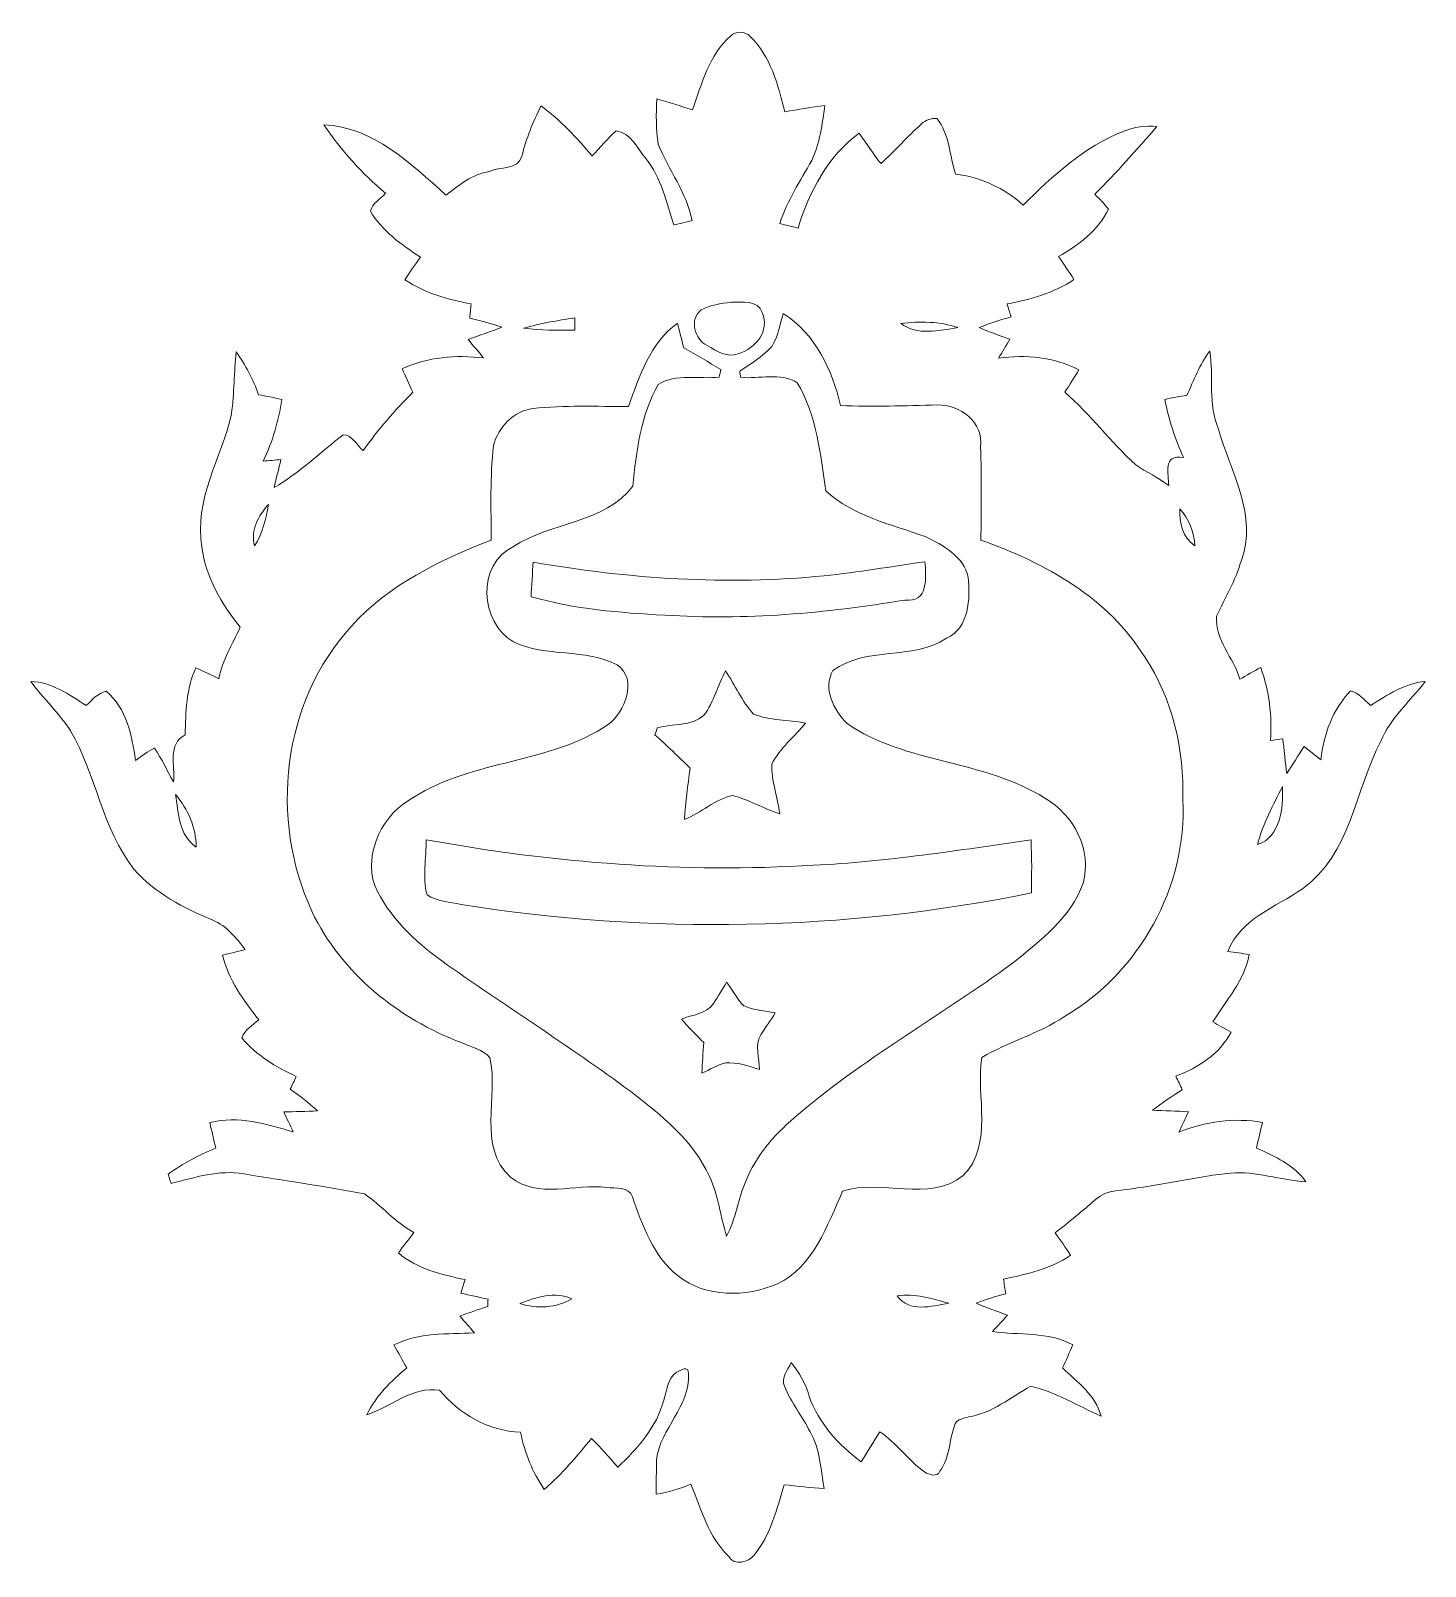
# Model space of a CAD drawing. Header units: centimetres. Extents: x -16.2 to 16.2, y -8.8 to 8.7.
# Drawn here: x 0.35 to 16.23, y -8.78 to 8.72 of the extents above; entities that cross this region are included whole.
import ezdxf

# ---------------------------------------------------------------- set-up
doc = ezdxf.new("R2010")
doc.units = ezdxf.units.CM
doc.header["$MEASUREMENT"] = 0
doc.layers.add('Layer 1', color=7, linetype='Continuous')

msp = doc.modelspace()

# ---------------------------------------------------------------- linework, layer by layer
at = {"layer": 'Layer 1', "lineweight": 9}
for points, knots in [([(8.32521, 8.65728), (8.38059, 8.71584), (8.4903, 8.71125), (8.54463, 8.65128), (8.54463, 8.65128), (8.78029, 8.4248), (8.86284, 8.09565), (8.94081, 7.79015), (8.94081, 7.79015), (9.09109, 7.82119), (9.24243, 7.84342), (9.39483, 7.86494), (9.39483, 7.86494), (9.36802, 7.65292), (9.33733, 7.43455), (9.2463, 7.23911), (9.2463, 7.23911), (9.11543, 7.00451), (8.96444, 6.77768), (8.8833, 6.51909), (8.8833, 6.51909), (8.95173, 6.5018), (9.02089, 6.48452), (9.09038, 6.46829), (9.09038, 6.46829), (9.22021, 6.88104), (9.42658, 7.2885), (9.785, 7.54779), (9.785, 7.54779), (9.86685, 7.43278), (9.94905, 7.31707), (10.03159, 7.20171), (10.03159, 7.20171), (10.19246, 7.34494), (10.33252, 7.5104), (10.49444, 7.65327), (10.49444, 7.65327), (10.54136, 7.69772), (10.60486, 7.72065), (10.66977, 7.71571), (10.66977, 7.71571), (10.81723, 7.53932), (10.81406, 7.29485), (10.88179, 7.08353), (10.88179, 7.08353), (11.17283, 7.04473), (11.43671, 6.92584), (11.65473, 6.73005), (11.65473, 6.73005), (11.99092, 7.06484), (12.3504, 7.3961), (12.79984, 7.57037), (12.79984, 7.57037), (12.91767, 7.62293), (13.0482, 7.63316), (13.1759, 7.6254), (13.1759, 7.6254), (12.9473, 7.36223), (12.71588, 7.10011), (12.46964, 6.85317), (12.46964, 6.85317), (12.52221, 6.79849), (12.57936, 6.74663), (12.62345, 6.68419), (12.62345, 6.68419), (12.5081, 6.44183), (12.28479, 6.27073), (12.05407, 6.14409), (12.05407, 6.14409), (12.11475, 6.05801), (12.17613, 5.97193), (12.23011, 5.88091), (12.23011, 5.88091), (12.00186, 5.7264), (11.73728, 5.65514), (11.47093, 5.60293), (11.47093, 5.60293), (11.48575, 5.55424), (11.50092, 5.50521), (11.51608, 5.45617), (11.51608, 5.45617), (11.39226, 5.41913), (11.2709, 5.38138), (11.15167, 5.3334), (11.15167, 5.3334), (11.26667, 5.28507), (11.38415, 5.24345), (11.50162, 5.20147), (11.50162, 5.20147), (11.45964, 5.12879), (11.41554, 5.05718), (11.37356, 4.98415), (11.37356, 4.98415), (11.68436, 5.03107), (12.00362, 5.00073), (12.28585, 4.85151), (12.28585, 4.85151), (12.2361, 4.76473), (12.18178, 4.68147), (12.1278, 4.59786), (12.1278, 4.59786), (12.42025, 4.34527), (12.64991, 4.03024), (12.9346, 3.76954), (12.9346, 3.76954), (13.05737, 3.6877), (13.19178, 3.62561), (13.30996, 3.53424), (13.30996, 3.53424), (13.31172, 3.66794), (13.23517, 3.89054), (13.47894, 3.85597), (13.47894, 3.85597), (13.38087, 4.06693), (13.3089, 4.28848), (13.26692, 4.51672), (13.26692, 4.51672), (13.34947, 4.53542), (13.43308, 4.55024), (13.51704, 4.56223), (13.51704, 4.56223), (13.59783, 4.73298), (13.66133, 4.91571), (13.77915, 5.066), (13.77915, 5.066), (13.8229, 4.77002), (13.75587, 4.46169), (13.87793, 4.1777), (13.87793, 4.1777), (14.01093, 3.69158), (14.33231, 3.18887), (14.13405, 2.6717), (14.13405, 2.6717), (14.07125, 2.45121), (13.94743, 2.25436), (13.85571, 2.04587), (13.85571, 2.04587), (13.83066, 1.77917), (14.0522, 1.5735), (14.12135, 1.32761), (14.12135, 1.32761), (14.19861, 1.37453), (14.27728, 1.41969), (14.35842, 1.46061), (14.35842, 1.46061), (14.45472, 1.19532), (14.4893, 0.91169), (14.46883, 0.63017), (14.46883, 0.63017), (14.5154, 0.63723), (14.56197, 0.64393), (14.60924, 0.65028), (14.60924, 0.65028), (14.62018, 0.55115), (14.6424, 0.35324), (14.65334, 0.25411), (14.65334, 0.25411), (14.72001, 0.35641), (14.78492, 0.45978), (14.85195, 0.56173), (14.85195, 0.56173), (14.9158, 0.51199), (14.97825, 0.46013), (15.04316, 0.41145), (15.04316, 0.41145), (15.07279, 0.70002), (15.17757, 0.98224), (15.379, 1.19567), (15.379, 1.19567), (15.47249, 1.16957), (15.53881, 1.09443), (15.6076, 1.03022), (15.6076, 1.03022), (15.80233, 1.1484), (15.99566, 1.28457), (16.2313, 1.30186), (16.2313, 1.30186), (16.05704, 1.07996), (15.83902, 0.8877), (15.72437, 0.62382), (15.72437, 0.62382), (15.43368, 0.06149), (15.38253, -0.66135), (14.8329, -1.06069), (14.8329, -1.06069), (14.5274, -1.26777), (14.13017, -1.39936), (13.98165, -1.7726), (13.98165, -1.7726), (14.06314, -1.78389), (14.14463, -1.79482), (14.22648, -1.80752), (14.22648, -1.80752), (14.17462, -2.10527), (13.96472, -2.32575), (13.81232, -2.5734), (13.81232, -2.5734), (13.87864, -2.6175), (13.9506, -2.65207), (14.02116, -2.69053), (14.02116, -2.69053), (13.88816, -2.94206), (13.64933, -3.09693), (13.39039, -3.19253), (13.39039, -3.19253), (13.41509, -3.24368), (13.44013, -3.29519), (13.46518, -3.34705), (13.46518, -3.34705), (13.34982, -3.42219), (13.23447, -3.49733), (13.1251, -3.58094), (13.1251, -3.58094), (13.26163, -3.58623), (13.39815, -3.59187), (13.53538, -3.59822), (13.53538, -3.59822), (13.50011, -3.67654), (13.46236, -3.7538), (13.42708, -3.83212), (13.42708, -3.83212), (13.72871, -3.70794), (14.0522, -3.66419), (14.37711, -3.71993), (14.37711, -3.71993), (14.35559, -3.8173), (14.33125, -3.91431), (14.31008, -4.01238), (14.31008, -4.01238), (14.51611, -4.10799), (14.73871, -4.20147), (14.87206, -4.3955), (14.87206, -4.3955), (14.58384, -4.38033), (14.3055, -4.27062), (14.0141, -4.29743), (14.0141, -4.29743), (13.6578, -4.33377), (13.30925, -4.42055), (12.95401, -4.46535), (12.95401, -4.46535), (12.79667, -4.50451), (12.6044, -4.47629), (12.47846, -4.59694), (12.47846, -4.59694), (12.32853, -4.72888), (12.17402, -4.85588), (12.01668, -4.979), (12.01668, -4.979), (12.07806, -5.06225), (12.13768, -5.14657), (12.19307, -5.23405), (12.19307, -5.23405), (11.96376, -5.38822), (11.6953, -5.45101), (11.42895, -5.50569), (11.42895, -5.50569), (11.43777, -5.56108), (11.44623, -5.61611), (11.45505, -5.67185), (11.45505, -5.67185), (11.34075, -5.70254), (11.22751, -5.73676), (11.11745, -5.7791), (11.11745, -5.7791), (11.23457, -5.82884), (11.35451, -5.87188), (11.4741, -5.91703), (11.4741, -5.91703), (11.41872, -5.97947), (11.36016, -6.03909), (11.30336, -6.10048), (11.30336, -6.10048), (11.60957, -6.14881), (11.93448, -6.09871), (12.21705, -6.25358), (12.21705, -6.25358), (12.18107, -6.34283), (12.14121, -6.43032), (12.09958, -6.51675), (12.09958, -6.51675), (12.26997, -6.67621), (12.48093, -6.8272), (12.53985, -7.06709), (12.53985, -7.06709), (12.27632, -6.94679), (12.02479, -6.79404), (11.74116, -6.72419), (11.74116, -6.72419), (11.51044, -6.85119), (11.29948, -7.03216), (11.03137, -7.07379), (11.03137, -7.07379), (10.9788, -7.09355), (10.90648, -7.09743), (10.88003, -7.15528), (10.88003, -7.15528), (10.80841, -7.32991), (10.82111, -7.53699), (10.70611, -7.69397), (10.70611, -7.69397), (10.674, -7.76382), (10.58405, -7.73454), (10.53395, -7.7035), (10.53395, -7.7035), (10.34451, -7.57191), (10.21363, -7.37295), (10.02172, -7.24418), (10.02172, -7.24418), (9.9501, -7.35813), (9.87884, -7.47243), (9.80723, -7.58673), (9.80723, -7.58673), (9.55217, -7.39235), (9.32357, -7.14576), (9.21597, -6.83919), (9.21597, -6.83919), (9.17752, -6.69702), (9.10697, -6.56755), (9.01172, -6.45643), (9.01172, -6.45643), (8.97185, -6.53863), (8.89495, -6.62823), (8.93587, -6.72525), (8.93587, -6.72525), (9.00819, -6.91116), (9.14012, -7.06709), (9.22796, -7.24595), (9.22796, -7.24595), (9.34121, -7.44033), (9.35003, -7.6721), (9.38637, -7.88977), (9.38637, -7.88977), (9.23432, -7.88271), (9.08192, -7.86366), (8.93093, -7.84743), (8.93093, -7.84743), (8.8505, -8.12472), (8.77853, -8.41999), (8.5912, -8.64824), (8.5912, -8.64824), (8.52594, -8.73043), (8.36331, -8.7763), (8.30369, -8.66517), (8.30369, -8.66517), (8.0698, -8.44715), (7.98866, -8.12824), (7.87154, -7.84249), (7.87154, -7.84249), (7.74242, -7.89118), (7.61083, -7.93316), (7.47466, -7.95609), (7.47466, -7.95609), (7.47572, -7.85731), (7.47784, -7.65905), (7.4789, -7.56027), (7.4789, -7.56027), (7.52052, -7.2089), (7.8673, -6.94997), (7.84226, -6.58555), (7.84226, -6.58555), (7.8472, -6.485), (7.75688, -6.53969), (7.70608, -6.56685), (7.70608, -6.56685), (7.60131, -6.63423), (7.5999, -6.78063), (7.56074, -6.88364), (7.56074, -6.88364), (7.48313, -7.19056), (7.26017, -7.43362), (7.03863, -7.64776), (7.03863, -7.64776), (6.9402, -7.53699), (6.84531, -7.4248), (6.73983, -7.32215), (6.73983, -7.32215), (6.56873, -7.52182), (6.40292, -7.72855), (6.20184, -7.9), (6.20184, -7.9), (6.06496, -7.70385), (5.97888, -7.48301), (5.93197, -7.25018), (5.93197, -7.25018), (5.5679, -7.23289), (5.24017, -7.04592), (5.0091, -6.77005), (5.0091, -6.77005), (4.70395, -6.72348), (4.45488, -6.95949), (4.18112, -7.05086), (4.18112, -7.05086), (4.28379, -6.83672), (4.45665, -6.66739), (4.63621, -6.51675), (4.63621, -6.51675), (4.58682, -6.42927), (4.53779, -6.34213), (4.49016, -6.25499), (4.49016, -6.25499), (4.77555, -6.10789), (5.09588, -6.13364), (5.40562, -6.11741), (5.40562, -6.11741), (5.352, -6.05285), (5.29626, -5.99076), (5.24052, -5.92832), (5.24052, -5.92832), (5.34459, -5.88705), (5.45078, -5.85106), (5.55732, -5.8172), (5.55732, -5.8172), (5.55837, -5.79638), (5.56014, -5.75405), (5.5612, -5.73324), (5.5612, -5.73324), (5.45854, -5.71172), (5.35341, -5.68737), (5.25181, -5.66656), (5.25181, -5.66656), (5.26663, -5.61435), (5.2825, -5.56284), (5.29873, -5.51098), (5.29873, -5.51098), (5.03168, -5.45278), (4.75087, -5.39139), (4.54132, -5.20477), (4.54132, -5.20477), (4.59776, -5.1261), (4.65808, -5.0499), (4.7177, -4.9737), (4.7177, -4.9737), (4.50498, -4.8594), (4.3494, -4.66926), (4.15397, -4.53309), (4.15397, -4.53309), (3.69888, -4.44701), (3.23815, -4.38174), (2.78025, -4.3066), (2.78025, -4.3066), (2.49873, -4.25721), (2.22321, -4.34647), (1.95404, -4.41561), (1.95404, -4.41561), (1.94487, -4.3888), (1.92688, -4.33447), (1.91771, -4.30766), (1.91771, -4.30766), (2.08845, -4.19195), (2.26802, -4.08788), (2.46134, -4.0145), (2.46134, -4.0145), (2.43947, -3.91643), (2.41477, -3.81942), (2.3929, -3.7217), (2.3929, -3.7217), (2.71887, -3.63773), (3.03354, -3.74039), (3.34399, -3.82824), (3.34399, -3.82824), (3.308, -3.75203), (3.27026, -3.67689), (3.23533, -3.60069), (3.23533, -3.60069), (3.36198, -3.59681), (3.49039, -3.59611), (3.61774, -3.58976), (3.61774, -3.58976), (3.52355, -3.49662), (3.41454, -3.41972), (3.30942, -3.33999), (3.30942, -3.33999), (3.33199, -3.29201), (3.35492, -3.24404), (3.37785, -3.19606), (3.37785, -3.19606), (3.1482, -3.0874), (2.9196, -2.95758), (2.75908, -2.7565), (2.75908, -2.7565), (2.79295, -2.66477), (2.87867, -2.6115), (2.94993, -2.55189), (2.94993, -2.55189), (2.77954, -2.32611), (2.60174, -2.09751), (2.53965, -1.81493), (2.53965, -1.81493), (2.60386, -1.79906), (2.73262, -1.76731), (2.79718, -1.75143), (2.79718, -1.75143), (2.69417, -1.6209), (2.58834, -1.47979), (2.42818, -1.41735), (2.42818, -1.41735), (2.09833, -1.278), (1.76637, -1.10902), (1.52895, -0.83421), (1.52895, -0.83421), (1.167, -0.37172), (1.09926, 0.23894), (0.80893, 0.73953), (0.80893, 0.73953), (0.67522, 0.94203), (0.49883, 1.1096), (0.35455, 1.30327), (0.35455, 1.30327), (0.59585, 1.29516), (0.79058, 1.15263), (0.98602, 1.02952), (0.98602, 1.02952), (1.05446, 1.09266), (1.11831, 1.17204), (1.21356, 1.19285), (1.21356, 1.19285), (1.44922, 0.99036), (1.50602, 0.69297), (1.54694, 0.40404), (1.54694, 0.40404), (1.6189, 0.45096), (1.68523, 0.5074), (1.76425, 0.54268), (1.76425, 0.54268), (1.84433, 0.41921), (1.90995, 0.28762), (1.97944, 0.15815), (1.97944, 0.15815), (2.00061, 0.34125), (1.90924, 0.5889), (2.11244, 0.69543), (2.11244, 0.69543), (2.1202, 0.95437), (2.12267, 1.21825), (2.23556, 1.45814), (2.23556, 1.45814), (2.32234, 1.41863), (2.40842, 1.37665), (2.4945, 1.33467), (2.4945, 1.33467), (2.54036, 1.54387), (2.64831, 1.72907), (2.73968, 1.92028), (2.73968, 1.92028), (2.52942, 2.18627), (2.34598, 2.49002), (2.30435, 2.83292), (2.30435, 2.83292), (2.20734, 3.36949), (2.52801, 3.84645), (2.6402, 4.35198), (2.6402, 4.35198), (2.66948, 4.58728), (2.6723, 4.82364), (2.6917, 5.0593), (2.6917, 5.0593), (2.8, 4.90866), (2.88855, 4.74462), (2.94852, 4.56858), (2.94852, 4.56858), (3.03707, 4.55341), (3.12491, 4.53507), (3.2124, 4.5139), (3.2124, 4.5139), (3.17642, 4.27048), (3.10974, 4.03412), (3.00003, 3.81293), (3.00003, 3.81293), (3.06776, 3.81822), (3.1355, 3.82493), (3.20323, 3.83092), (3.20323, 3.83092), (3.17712, 3.72438), (3.14996, 3.6182), (3.12562, 3.51131), (3.12562, 3.51131), (3.41137, 3.68064), (3.65232, 3.90853), (3.91055, 4.1135), (3.91055, 4.1135), (4.01708, 4.11209), (4.06683, 3.99461), (4.13915, 3.93217), (4.13915, 3.93217), (4.30883, 4.16924), (4.49687, 4.39255), (4.70536, 4.5968), (4.70536, 4.5968), (4.66197, 4.68535), (4.62104, 4.77496), (4.58399, 4.86597), (4.58399, 4.86597), (4.87504, 4.99827), (5.19536, 5.02613), (5.50898, 4.98768), (5.50898, 4.98768), (5.45219, 5.05965), (5.39186, 5.12844), (5.33436, 5.1997), (5.33436, 5.1997), (5.46277, 5.24486), (5.59189, 5.28895), (5.71889, 5.3394), (5.71889, 5.3394), (5.5993, 5.37997), (5.47547, 5.41137), (5.35341, 5.4403), (5.35341, 5.4403), (5.358, 5.49498), (5.36329, 5.5493), (5.36858, 5.60363), (5.36858, 5.60363), (5.10364, 5.65514), (4.84117, 5.72534), (4.61505, 5.87915), (4.61505, 5.87915), (4.67042, 5.9677), (4.73252, 6.05166), (4.79179, 6.13738), (4.79179, 6.13738), (4.57483, 6.27708), (4.3547, 6.43442), (4.22135, 6.65985), (4.22135, 6.65985), (4.24428, 6.75016), (4.33317, 6.7992), (4.3935, 6.86375), (4.3935, 6.86375), (4.12857, 7.09271), (3.88585, 7.35165), (3.69183, 7.64339), (3.69183, 7.64339), (4.25662, 7.62117), (4.68419, 7.19642), (5.08141, 6.84329), (5.08141, 6.84329), (5.23241, 6.95548), (5.38269, 7.08283), (5.57601, 7.11211), (5.57601, 7.11211), (5.68502, 7.16961), (5.91115, 7.12516), (5.94572, 7.2885), (5.94572, 7.2885), (5.99758, 7.48676), (6.07096, 7.67726), (6.16621, 7.85894), (6.16621, 7.85894), (6.38246, 7.69455), (6.57296, 7.49911), (6.74547, 7.28956), (6.74547, 7.28956), (6.83684, 7.38445), (6.92221, 7.48464), (7.01817, 7.57566), (7.01817, 7.57566), (7.18609, 7.55414), (7.26476, 7.37105), (7.35966, 7.25463), (7.35966, 7.25463), (7.53605, 7.03803), (7.59037, 6.7611), (7.67645, 6.50286), (7.67645, 6.50286), (7.7456, 6.51909), (7.81474, 6.53532), (7.88424, 6.55225), (7.88424, 6.55225), (7.82356, 6.87046), (7.61542, 7.12798), (7.49971, 7.42432), (7.49971, 7.42432), (7.47043, 7.59471), (7.47502, 7.76898), (7.48242, 7.94114), (7.48242, 7.94114), (7.61895, 7.90268), (7.753, 7.85718), (7.88812, 7.81308), (7.88812, 7.81308), (7.99325, 8.10871), (8.07544, 8.4442), (8.32521, 8.65728), (8.32521, 8.65728), (8.32521, 8.65728), (8.32521, 8.65728), (8.32521, 8.65728)], [0, 0, 0, 0, 0.00578035, 0.00578035, 0.00578035, 0.00578035, 0.01156069, 0.01156069, 0.01156069, 0.01156069, 0.01734104, 0.01734104, 0.01734104, 0.01734104, 0.02312139, 0.02312139, 0.02312139, 0.02312139, 0.02890173, 0.02890173, 0.02890173, 0.02890173, 0.03468208, 0.03468208, 0.03468208, 0.03468208, 0.04046243, 0.04046243, 0.04046243, 0.04046243, 0.04624277, 0.04624277, 0.04624277, 0.04624277, 0.05202312, 0.05202312, 0.05202312, 0.05202312, 0.05780347, 0.05780347, 0.05780347, 0.05780347, 0.06358382, 0.06358382, 0.06358382, 0.06358382, 0.06936416, 0.06936416, 0.06936416, 0.06936416, 0.07514451, 0.07514451, 0.07514451, 0.07514451, 0.08092486, 0.08092486, 0.08092486, 0.08092486, 0.0867052, 0.0867052, 0.0867052, 0.0867052, 0.09248555, 0.09248555, 0.09248555, 0.09248555, 0.0982659, 0.0982659, 0.0982659, 0.0982659, 0.10404624, 0.10404624, 0.10404624, 0.10404624, 0.10982659, 0.10982659, 0.10982659, 0.10982659, 0.11560694, 0.11560694, 0.11560694, 0.11560694, 0.12138728, 0.12138728, 0.12138728, 0.12138728, 0.12716763, 0.12716763, 0.12716763, 0.12716763, 0.13294798, 0.13294798, 0.13294798, 0.13294798, 0.13872832, 0.13872832, 0.13872832, 0.13872832, 0.14450867, 0.14450867, 0.14450867, 0.14450867, 0.15028902, 0.15028902, 0.15028902, 0.15028902, 0.15606936, 0.15606936, 0.15606936, 0.15606936, 0.16184971, 0.16184971, 0.16184971, 0.16184971, 0.16763006, 0.16763006, 0.16763006, 0.16763006, 0.1734104, 0.1734104, 0.1734104, 0.1734104, 0.17919075, 0.17919075, 0.17919075, 0.17919075, 0.1849711, 0.1849711, 0.1849711, 0.1849711, 0.19075145, 0.19075145, 0.19075145, 0.19075145, 0.19653179, 0.19653179, 0.19653179, 0.19653179, 0.20231214, 0.20231214, 0.20231214, 0.20231214, 0.20809249, 0.20809249, 0.20809249, 0.20809249, 0.21387283, 0.21387283, 0.21387283, 0.21387283, 0.21965318, 0.21965318, 0.21965318, 0.21965318, 0.22543353, 0.22543353, 0.22543353, 0.22543353, 0.23121387, 0.23121387, 0.23121387, 0.23121387, 0.23699422, 0.23699422, 0.23699422, 0.23699422, 0.24277457, 0.24277457, 0.24277457, 0.24277457, 0.24855491, 0.24855491, 0.24855491, 0.24855491, 0.25433526, 0.25433526, 0.25433526, 0.25433526, 0.26011561, 0.26011561, 0.26011561, 0.26011561, 0.26589595, 0.26589595, 0.26589595, 0.26589595, 0.2716763, 0.2716763, 0.2716763, 0.2716763, 0.27745665, 0.27745665, 0.27745665, 0.27745665, 0.28323699, 0.28323699, 0.28323699, 0.28323699, 0.28901734, 0.28901734, 0.28901734, 0.28901734, 0.29479769, 0.29479769, 0.29479769, 0.29479769, 0.30057803, 0.30057803, 0.30057803, 0.30057803, 0.30635838, 0.30635838, 0.30635838, 0.30635838, 0.31213873, 0.31213873, 0.31213873, 0.31213873, 0.31791908, 0.31791908, 0.31791908, 0.31791908, 0.32369942, 0.32369942, 0.32369942, 0.32369942, 0.32947977, 0.32947977, 0.32947977, 0.32947977, 0.33526012, 0.33526012, 0.33526012, 0.33526012, 0.34104046, 0.34104046, 0.34104046, 0.34104046, 0.34682081, 0.34682081, 0.34682081, 0.34682081, 0.35260116, 0.35260116, 0.35260116, 0.35260116, 0.3583815, 0.3583815, 0.3583815, 0.3583815, 0.36416185, 0.36416185, 0.36416185, 0.36416185, 0.3699422, 0.3699422, 0.3699422, 0.3699422, 0.37572254, 0.37572254, 0.37572254, 0.37572254, 0.38150289, 0.38150289, 0.38150289, 0.38150289, 0.38728324, 0.38728324, 0.38728324, 0.38728324, 0.39306358, 0.39306358, 0.39306358, 0.39306358, 0.39884393, 0.39884393, 0.39884393, 0.39884393, 0.40462428, 0.40462428, 0.40462428, 0.40462428, 0.41040462, 0.41040462, 0.41040462, 0.41040462, 0.41618497, 0.41618497, 0.41618497, 0.41618497, 0.42196532, 0.42196532, 0.42196532, 0.42196532, 0.42774566, 0.42774566, 0.42774566, 0.42774566, 0.43352601, 0.43352601, 0.43352601, 0.43352601, 0.43930636, 0.43930636, 0.43930636, 0.43930636, 0.44508671, 0.44508671, 0.44508671, 0.44508671, 0.45086705, 0.45086705, 0.45086705, 0.45086705, 0.4566474, 0.4566474, 0.4566474, 0.4566474, 0.46242775, 0.46242775, 0.46242775, 0.46242775, 0.46820809, 0.46820809, 0.46820809, 0.46820809, 0.47398844, 0.47398844, 0.47398844, 0.47398844, 0.47976879, 0.47976879, 0.47976879, 0.47976879, 0.48554913, 0.48554913, 0.48554913, 0.48554913, 0.49132948, 0.49132948, 0.49132948, 0.49132948, 0.49710983, 0.49710983, 0.49710983, 0.49710983, 0.50289017, 0.50289017, 0.50289017, 0.50289017, 0.50867052, 0.50867052, 0.50867052, 0.50867052, 0.51445087, 0.51445087, 0.51445087, 0.51445087, 0.52023121, 0.52023121, 0.52023121, 0.52023121, 0.52601156, 0.52601156, 0.52601156, 0.52601156, 0.53179191, 0.53179191, 0.53179191, 0.53179191, 0.53757225, 0.53757225, 0.53757225, 0.53757225, 0.5433526, 0.5433526, 0.5433526, 0.5433526, 0.54913295, 0.54913295, 0.54913295, 0.54913295, 0.55491329, 0.55491329, 0.55491329, 0.55491329, 0.56069364, 0.56069364, 0.56069364, 0.56069364, 0.56647399, 0.56647399, 0.56647399, 0.56647399, 0.57225434, 0.57225434, 0.57225434, 0.57225434, 0.57803468, 0.57803468, 0.57803468, 0.57803468, 0.58381503, 0.58381503, 0.58381503, 0.58381503, 0.58959538, 0.58959538, 0.58959538, 0.58959538, 0.59537572, 0.59537572, 0.59537572, 0.59537572, 0.60115607, 0.60115607, 0.60115607, 0.60115607, 0.60693642, 0.60693642, 0.60693642, 0.60693642, 0.61271676, 0.61271676, 0.61271676, 0.61271676, 0.61849711, 0.61849711, 0.61849711, 0.61849711, 0.62427746, 0.62427746, 0.62427746, 0.62427746, 0.6300578, 0.6300578, 0.6300578, 0.6300578, 0.63583815, 0.63583815, 0.63583815, 0.63583815, 0.6416185, 0.6416185, 0.6416185, 0.6416185, 0.64739884, 0.64739884, 0.64739884, 0.64739884, 0.65317919, 0.65317919, 0.65317919, 0.65317919, 0.65895954, 0.65895954, 0.65895954, 0.65895954, 0.66473988, 0.66473988, 0.66473988, 0.66473988, 0.67052023, 0.67052023, 0.67052023, 0.67052023, 0.67630058, 0.67630058, 0.67630058, 0.67630058, 0.68208092, 0.68208092, 0.68208092, 0.68208092, 0.68786127, 0.68786127, 0.68786127, 0.68786127, 0.69364162, 0.69364162, 0.69364162, 0.69364162, 0.69942197, 0.69942197, 0.69942197, 0.69942197, 0.70520231, 0.70520231, 0.70520231, 0.70520231, 0.71098266, 0.71098266, 0.71098266, 0.71098266, 0.71676301, 0.71676301, 0.71676301, 0.71676301, 0.72254335, 0.72254335, 0.72254335, 0.72254335, 0.7283237, 0.7283237, 0.7283237, 0.7283237, 0.73410405, 0.73410405, 0.73410405, 0.73410405, 0.73988439, 0.73988439, 0.73988439, 0.73988439, 0.74566474, 0.74566474, 0.74566474, 0.74566474, 0.75144509, 0.75144509, 0.75144509, 0.75144509, 0.75722543, 0.75722543, 0.75722543, 0.75722543, 0.76300578, 0.76300578, 0.76300578, 0.76300578, 0.76878613, 0.76878613, 0.76878613, 0.76878613, 0.77456647, 0.77456647, 0.77456647, 0.77456647, 0.78034682, 0.78034682, 0.78034682, 0.78034682, 0.78612717, 0.78612717, 0.78612717, 0.78612717, 0.79190751, 0.79190751, 0.79190751, 0.79190751, 0.79768786, 0.79768786, 0.79768786, 0.79768786, 0.80346821, 0.80346821, 0.80346821, 0.80346821, 0.80924855, 0.80924855, 0.80924855, 0.80924855, 0.8150289, 0.8150289, 0.8150289, 0.8150289, 0.82080925, 0.82080925, 0.82080925, 0.82080925, 0.8265896, 0.8265896, 0.8265896, 0.8265896, 0.83236994, 0.83236994, 0.83236994, 0.83236994, 0.83815029, 0.83815029, 0.83815029, 0.83815029, 0.84393064, 0.84393064, 0.84393064, 0.84393064, 0.84971098, 0.84971098, 0.84971098, 0.84971098, 0.85549133, 0.85549133, 0.85549133, 0.85549133, 0.86127168, 0.86127168, 0.86127168, 0.86127168, 0.86705202, 0.86705202, 0.86705202, 0.86705202, 0.87283237, 0.87283237, 0.87283237, 0.87283237, 0.87861272, 0.87861272, 0.87861272, 0.87861272, 0.88439306, 0.88439306, 0.88439306, 0.88439306, 0.89017341, 0.89017341, 0.89017341, 0.89017341, 0.89595376, 0.89595376, 0.89595376, 0.89595376, 0.9017341, 0.9017341, 0.9017341, 0.9017341, 0.90751445, 0.90751445, 0.90751445, 0.90751445, 0.9132948, 0.9132948, 0.9132948, 0.9132948, 0.91907514, 0.91907514, 0.91907514, 0.91907514, 0.92485549, 0.92485549, 0.92485549, 0.92485549, 0.93063584, 0.93063584, 0.93063584, 0.93063584, 0.93641618, 0.93641618, 0.93641618, 0.93641618, 0.94219653, 0.94219653, 0.94219653, 0.94219653, 0.94797688, 0.94797688, 0.94797688, 0.94797688, 0.95375723, 0.95375723, 0.95375723, 0.95375723, 0.95953757, 0.95953757, 0.95953757, 0.95953757, 0.96531792, 0.96531792, 0.96531792, 0.96531792, 0.97109827, 0.97109827, 0.97109827, 0.97109827, 0.97687861, 0.97687861, 0.97687861, 0.97687861, 0.98265896, 0.98265896, 0.98265896, 0.98265896, 0.98843931, 0.98843931, 0.98843931, 0.98843931, 1, 1, 1, 1]), ([(8.32733, 5.62339), (8.21162, 5.60504), (8.09026, 5.59552), (7.98866, 5.53449), (7.98866, 5.53449), (7.84367, 5.4343), (7.9174, 5.1997), (8.05498, 5.12844), (8.05498, 5.12844), (8.16292, 5.07129), (8.28886, 4.97992), (8.41552, 5.03742), (8.41552, 5.03742), (8.60355, 5.09916), (8.77394, 5.29354), (8.68187, 5.50485), (8.68187, 5.50485), (8.63671, 5.65055), (8.44938, 5.62233), (8.32733, 5.62339), (8.32733, 5.62339), (8.32733, 5.62339), (8.32733, 5.62339), (8.32733, 5.62339)], [0, 0, 0, 0, 0.14285714, 0.14285714, 0.14285714, 0.14285714, 0.28571429, 0.28571429, 0.28571429, 0.28571429, 0.42857143, 0.42857143, 0.42857143, 0.42857143, 0.57142857, 0.57142857, 0.57142857, 0.57142857, 0.71428571, 0.71428571, 0.71428571, 0.71428571, 1, 1, 1, 1]), ([(8.92245, 5.49533), (8.88119, 5.36974), (8.86672, 5.2311), (8.79088, 5.11997), (8.79088, 5.11997), (8.68892, 5.00285), (8.55275, 4.92453), (8.42716, 4.83669), (8.42716, 4.83669), (8.42928, 4.81941), (8.43422, 4.78483), (8.43669, 4.76755), (8.43669, 4.76755), (8.64483, 4.74497), (8.89283, 4.82893), (9.08121, 4.70652), (9.08121, 4.70652), (9.30029, 4.33504), (9.34932, 3.89231), (9.40718, 3.47321), (9.40718, 3.47321), (9.71621, 3.18887), (10.15048, 3.09256), (10.53818, 2.95286), (10.53818, 2.95286), (10.74068, 2.85796), (10.97563, 2.72638), (11.02713, 2.49037), (11.02713, 2.49037), (11.05218, 2.24801), (11.03948, 1.91393), (10.7809, 1.79434), (10.7809, 1.79434), (10.39108, 1.53857), (9.86262, 1.70967), (9.48832, 1.42604), (9.48832, 1.42604), (9.36696, 1.22954), (9.4989, 0.97095), (9.6453, 0.82632), (9.6453, 0.82632), (10.32052, 0.36065), (11.21023, 0.41356), (11.8992, -0.026), (11.8992, -0.026), (12.2294, -0.21438), (12.44107, -0.61866), (12.33523, -0.99578), (12.33523, -0.99578), (12.1973, -1.38772), (11.85158, -1.64701), (11.54184, -1.89854), (11.54184, -1.89854), (10.72163, -2.50532), (9.81781, -2.99815), (9.04523, -3.66913), (9.04523, -3.66913), (8.81697, -3.86704), (8.60778, -4.1027), (8.49701, -4.38774), (8.49701, -4.38774), (8.406, -4.59059), (8.38271, -4.81813), (8.27617, -5.01463), (8.27617, -5.01463), (8.20456, -4.79097), (8.18657, -4.55072), (8.08109, -4.338), (8.08109, -4.338), (7.89835, -3.92243), (7.52934, -3.63668), (7.1815, -3.36539), (7.1815, -3.36539), (6.483, -2.8461), (5.74288, -2.38608), (5.0345, -1.8802), (5.0345, -1.8802), (4.723, -1.65442), (4.4316, -1.37678), (4.27038, -1.02224), (4.27038, -1.02224), (4.14021, -0.64054), (4.36951, -0.19321), (4.7177, -0.01471), (4.7177, -0.01471), (5.39363, 0.41603), (6.26322, 0.36276), (6.92856, 0.81185), (6.92856, 0.81185), (7.11871, 0.9512), (7.27005, 1.3262), (7.03228, 1.49201), (7.03228, 1.49201), (6.66751, 1.68427), (6.22018, 1.57244), (5.84942, 1.75588), (5.84942, 1.75588), (5.46665, 1.9732), (5.42996, 2.6403), (5.84942, 2.83856), (5.84942, 2.83856), (6.27275, 3.1236), (6.88905, 3.09856), (7.20867, 3.52789), (7.20867, 3.52789), (7.24959, 3.92053), (7.29792, 4.33963), (7.49971, 4.68641), (7.49971, 4.68641), (7.69832, 4.8187), (7.97067, 4.74109), (8.19186, 4.77108), (8.19186, 4.77108), (8.19715, 4.79224), (8.20703, 4.83458), (8.21197, 4.85574), (8.21197, 4.85574), (8.07262, 4.94112), (7.92939, 5.02155), (7.78899, 5.1041), (7.78899, 5.1041), (7.76465, 5.19758), (7.74136, 5.29072), (7.71843, 5.38385), (7.71843, 5.38385), (7.40375, 5.15878), (7.28698, 4.78025), (7.15928, 4.43488), (7.15928, 4.43488), (6.79662, 4.43488), (6.43291, 4.4497), (6.07167, 4.41371), (6.07167, 4.41371), (5.85471, 4.38231), (5.67162, 4.19887), (5.62328, 3.98791), (5.62328, 3.98791), (5.58095, 3.63196), (5.59788, 3.27177), (5.59506, 2.9137), (5.59506, 2.9137), (5.01545, 2.68298), (4.42807, 2.40852), (4.00721, 1.93263), (4.00721, 1.93263), (3.20958, 1.07079), (3.07305, -0.26553), (3.5546, -1.31505), (3.5546, -1.31505), (3.8915, -2.01778), (4.53673, -2.54201), (5.25992, -2.81153), (5.25992, -2.81153), (5.36646, -2.86515), (5.5051, -2.88526), (5.58272, -2.9851), (5.58272, -2.9851), (5.68432, -3.42501), (5.43314, -4.00004), (5.81696, -4.34223), (5.81696, -4.34223), (6.13023, -4.59553), (6.5525, -4.41596), (6.91198, -4.46147), (6.91198, -4.46147), (7.01111, -4.47241), (7.1688, -4.44736), (7.20514, -4.5673), (7.20514, -4.5673), (7.31768, -4.89362), (7.44327, -5.24711), (7.72513, -5.46759), (7.72513, -5.46759), (8.03911, -5.72159), (8.49701, -5.70995), (8.85507, -5.56037), (8.85507, -5.56037), (9.26924, -5.36141), (9.42235, -4.89115), (9.59838, -4.5038), (9.59838, -4.5038), (10.04324, -4.35705), (10.57311, -4.63927), (10.97175, -4.32636), (10.97175, -4.32636), (11.32206, -3.96476), (11.11286, -3.42219), (11.18165, -2.98051), (11.18165, -2.98051), (11.48363, -2.80236), (11.83112, -2.71169), (12.12357, -2.51379), (12.12357, -2.51379), (12.97447, -2.01602), (13.52198, -1.03353), (13.47047, -0.04575), (13.47047, -0.04575), (13.48811, 0.52046), (13.35758, 1.10042), (13.04079, 1.57491), (13.04079, 1.57491), (12.62839, 2.2526), (11.90132, 2.65547), (11.17283, 2.91264), (11.17283, 2.91264), (11.17354, 3.26718), (11.18342, 3.62208), (11.16683, 3.97592), (11.16683, 3.97592), (11.21023, 4.24967), (10.93047, 4.46169), (10.67894, 4.45252), (10.67894, 4.45252), (10.31063, 4.44299), (9.94199, 4.4317), (9.57368, 4.44546), (9.57368, 4.44546), (9.48302, 4.85504), (9.28406, 5.26144), (8.92245, 5.49533), (8.92245, 5.49533), (8.92245, 5.49533), (8.92245, 5.49533), (8.92245, 5.49533)], [0, 0, 0, 0, 0.01754386, 0.01754386, 0.01754386, 0.01754386, 0.03508772, 0.03508772, 0.03508772, 0.03508772, 0.05263158, 0.05263158, 0.05263158, 0.05263158, 0.07017544, 0.07017544, 0.07017544, 0.07017544, 0.0877193, 0.0877193, 0.0877193, 0.0877193, 0.10526316, 0.10526316, 0.10526316, 0.10526316, 0.12280702, 0.12280702, 0.12280702, 0.12280702, 0.14035088, 0.14035088, 0.14035088, 0.14035088, 0.15789474, 0.15789474, 0.15789474, 0.15789474, 0.1754386, 0.1754386, 0.1754386, 0.1754386, 0.19298246, 0.19298246, 0.19298246, 0.19298246, 0.21052632, 0.21052632, 0.21052632, 0.21052632, 0.22807018, 0.22807018, 0.22807018, 0.22807018, 0.24561404, 0.24561404, 0.24561404, 0.24561404, 0.26315789, 0.26315789, 0.26315789, 0.26315789, 0.28070175, 0.28070175, 0.28070175, 0.28070175, 0.29824561, 0.29824561, 0.29824561, 0.29824561, 0.31578947, 0.31578947, 0.31578947, 0.31578947, 0.33333333, 0.33333333, 0.33333333, 0.33333333, 0.35087719, 0.35087719, 0.35087719, 0.35087719, 0.36842105, 0.36842105, 0.36842105, 0.36842105, 0.38596491, 0.38596491, 0.38596491, 0.38596491, 0.40350877, 0.40350877, 0.40350877, 0.40350877, 0.42105263, 0.42105263, 0.42105263, 0.42105263, 0.43859649, 0.43859649, 0.43859649, 0.43859649, 0.45614035, 0.45614035, 0.45614035, 0.45614035, 0.47368421, 0.47368421, 0.47368421, 0.47368421, 0.49122807, 0.49122807, 0.49122807, 0.49122807, 0.50877193, 0.50877193, 0.50877193, 0.50877193, 0.52631579, 0.52631579, 0.52631579, 0.52631579, 0.54385965, 0.54385965, 0.54385965, 0.54385965, 0.56140351, 0.56140351, 0.56140351, 0.56140351, 0.57894737, 0.57894737, 0.57894737, 0.57894737, 0.59649123, 0.59649123, 0.59649123, 0.59649123, 0.61403509, 0.61403509, 0.61403509, 0.61403509, 0.63157895, 0.63157895, 0.63157895, 0.63157895, 0.64912281, 0.64912281, 0.64912281, 0.64912281, 0.66666667, 0.66666667, 0.66666667, 0.66666667, 0.68421053, 0.68421053, 0.68421053, 0.68421053, 0.70175439, 0.70175439, 0.70175439, 0.70175439, 0.71929825, 0.71929825, 0.71929825, 0.71929825, 0.73684211, 0.73684211, 0.73684211, 0.73684211, 0.75438596, 0.75438596, 0.75438596, 0.75438596, 0.77192982, 0.77192982, 0.77192982, 0.77192982, 0.78947368, 0.78947368, 0.78947368, 0.78947368, 0.80701754, 0.80701754, 0.80701754, 0.80701754, 0.8245614, 0.8245614, 0.8245614, 0.8245614, 0.84210526, 0.84210526, 0.84210526, 0.84210526, 0.85964912, 0.85964912, 0.85964912, 0.85964912, 0.87719298, 0.87719298, 0.87719298, 0.87719298, 0.89473684, 0.89473684, 0.89473684, 0.89473684, 0.9122807, 0.9122807, 0.9122807, 0.9122807, 0.92982456, 0.92982456, 0.92982456, 0.92982456, 0.94736842, 0.94736842, 0.94736842, 0.94736842, 0.96491228, 0.96491228, 0.96491228, 0.96491228, 1, 1, 1, 1]), ([(5.96583, 5.3267), (6.15915, 5.30271), (6.35459, 5.30236), (6.54968, 5.30377), (6.54968, 5.30377), (6.54933, 5.33905), (6.54862, 5.4096), (6.54827, 5.44488), (6.54827, 5.44488), (6.35177, 5.41525), (6.15633, 5.38209), (5.96583, 5.3267), (5.96583, 5.3267), (5.96583, 5.3267), (5.96583, 5.3267), (5.96583, 5.3267)], [0, 0, 0, 0, 0.2, 0.2, 0.2, 0.2, 0.4, 0.4, 0.4, 0.4, 0.6, 0.6, 0.6, 0.6, 1, 1, 1, 1]), ([(10.26055, 5.38173), (10.44858, 5.2378), (10.69447, 5.30236), (10.91142, 5.3334), (10.91142, 5.3334), (10.70117, 5.40608), (10.47857, 5.40537), (10.26055, 5.38173), (10.26055, 5.38173), (10.26055, 5.38173), (10.26055, 5.38173), (10.26055, 5.38173)], [0, 0, 0, 0, 0.25, 0.25, 0.25, 0.25, 0.5, 0.5, 0.5, 0.5, 1, 1, 1, 1]), ([(2.90372, 2.84667), (2.99439, 2.98884), (3.03495, 3.15465), (3.06035, 3.3194), (3.06035, 3.3194), (2.94888, 3.18887), (2.85398, 3.03118), (2.90372, 2.84667), (2.90372, 2.84667), (2.90372, 2.84667), (2.90372, 2.84667), (2.90372, 2.84667)], [0, 0, 0, 0, 0.25, 0.25, 0.25, 0.25, 0.5, 0.5, 0.5, 0.5, 1, 1, 1, 1]), ([(13.4359, 3.26824), (13.43343, 3.11055), (13.46695, 2.94087), (13.60912, 2.84844), (13.60912, 2.84844), (13.59853, 3.00366), (13.54385, 3.15465), (13.4359, 3.26824), (13.4359, 3.26824), (13.4359, 3.26824), (13.4359, 3.26824), (13.4359, 3.26824)], [0, 0, 0, 0, 0.25, 0.25, 0.25, 0.25, 0.5, 0.5, 0.5, 0.5, 1, 1, 1, 1]), ([(6.07343, 2.66217), (6.06778, 2.56375), (6.05685, 2.3669), (6.0512, 2.26882), (6.0512, 2.26882), (6.54545, 2.1263), (7.06121, 2.08538), (7.57238, 2.05857), (7.57238, 2.05857), (8.48607, 1.99824), (9.40436, 2.07973), (10.30535, 2.23072), (10.30535, 2.23072), (10.58228, 2.19474), (10.54559, 2.49989), (10.53536, 2.66711), (10.53536, 2.66711), (10.1533, 2.61313), (9.77336, 2.54434), (9.38918, 2.50765), (9.38918, 2.50765), (8.28323, 2.39582), (7.16633, 2.47202), (6.07343, 2.66217), (6.07343, 2.66217), (6.07343, 2.66217), (6.07343, 2.66217), (6.07343, 2.66217)], [0, 0, 0, 0, 0.125, 0.125, 0.125, 0.125, 0.25, 0.25, 0.25, 0.25, 0.375, 0.375, 0.375, 0.375, 0.5, 0.5, 0.5, 0.5, 0.625, 0.625, 0.625, 0.625, 0.75, 0.75, 0.75, 0.75, 1, 1, 1, 1]), ([(8.26347, 1.42392), (8.1774, 1.25812), (8.13012, 1.06973), (8.01864, 0.91804), (8.01864, 0.91804), (7.87895, 0.78892), (7.65811, 0.82632), (7.48772, 0.77375), (7.48772, 0.77375), (7.48066, 0.754), (7.46725, 0.71519), (7.4602, 0.69543), (7.4602, 0.69543), (7.59637, 0.57161), (7.73219, 0.44567), (7.86201, 0.31408), (7.86201, 0.31408), (7.83732, 0.12041), (7.80663, -0.07327), (7.79604, -0.26871), (7.79604, -0.26871), (7.98901, -0.19568), (8.14458, -0.03623), (8.34849, 0.00434), (8.34849, 0.00434), (8.53229, -0.04575), (8.70021, -0.14524), (8.88153, -0.20521), (8.88153, -0.20521), (8.85579, -0.01471), (8.78417, 0.17226), (8.79299, 0.36488), (8.79299, 0.36488), (8.88225, 0.5455), (9.05228, 0.6725), (9.1754, 0.82949), (9.1754, 0.82949), (8.97891, 0.86724), (8.77006, 0.85524), (8.58414, 0.93144), (8.58414, 0.93144), (8.44797, 1.07397), (8.37636, 1.26376), (8.26347, 1.42392), (8.26347, 1.42392), (8.26347, 1.42392), (8.26347, 1.42392), (8.26347, 1.42392)], [0, 0, 0, 0, 0.07692308, 0.07692308, 0.07692308, 0.07692308, 0.15384615, 0.15384615, 0.15384615, 0.15384615, 0.23076923, 0.23076923, 0.23076923, 0.23076923, 0.30769231, 0.30769231, 0.30769231, 0.30769231, 0.38461538, 0.38461538, 0.38461538, 0.38461538, 0.46153846, 0.46153846, 0.46153846, 0.46153846, 0.53846154, 0.53846154, 0.53846154, 0.53846154, 0.61538462, 0.61538462, 0.61538462, 0.61538462, 0.69230769, 0.69230769, 0.69230769, 0.69230769, 0.76923077, 0.76923077, 0.76923077, 0.76923077, 0.84615385, 0.84615385, 0.84615385, 0.84615385, 1, 1, 1, 1]), ([(2.00273, 0.01563), (2.03659, -0.19639), (2.03977, -0.45286), (2.23838, -0.58339), (2.23838, -0.58339), (2.23697, -0.36114), (2.14525, -0.15123), (2.00273, 0.01563), (2.00273, 0.01563), (2.00273, 0.01563), (2.00273, 0.01563), (2.00273, 0.01563)], [0, 0, 0, 0, 0.25, 0.25, 0.25, 0.25, 0.5, 0.5, 0.5, 0.5, 1, 1, 1, 1]), ([(14.32208, -0.55587), (14.59019, -0.46344), (14.61171, -0.13677), (14.60677, 0.10806), (14.60677, 0.10806), (14.49847, -0.10678), (14.38064, -0.32057), (14.32208, -0.55587), (14.32208, -0.55587), (14.32208, -0.55587), (14.32208, -0.55587), (14.32208, -0.55587)], [0, 0, 0, 0, 0.25, 0.25, 0.25, 0.25, 0.5, 0.5, 0.5, 0.5, 1, 1, 1, 1]), ([(4.85705, -0.49942), (4.85987, -0.70827), (4.81048, -0.92417), (4.86622, -1.12878), (4.86622, -1.12878), (4.98088, -1.20498), (5.12587, -1.20674), (5.25569, -1.23814), (5.25569, -1.23814), (7.40411, -1.58104), (9.61461, -1.54012), (11.74715, -1.1062), (11.74715, -1.1062), (11.75033, -0.90441), (11.7535, -0.70227), (11.74257, -0.50084), (11.74257, -0.50084), (10.9206, -0.62078), (10.09792, -0.74919), (9.26713, -0.79047), (9.26713, -0.79047), (7.79252, -0.87901), (6.30908, -0.76754), (4.85705, -0.49942), (4.85705, -0.49942), (4.85705, -0.49942), (4.85705, -0.49942), (4.85705, -0.49942)], [0, 0, 0, 0, 0.125, 0.125, 0.125, 0.125, 0.25, 0.25, 0.25, 0.25, 0.375, 0.375, 0.375, 0.375, 0.5, 0.5, 0.5, 0.5, 0.625, 0.625, 0.625, 0.625, 0.75, 0.75, 0.75, 0.75, 1, 1, 1, 1]), ([(8.1266, -2.36597), (8.04546, -2.48556), (7.886, -2.49262), (7.76253, -2.54412), (7.76253, -2.54412), (7.8419, -2.63761), (7.93045, -2.72228), (8.01653, -2.81047), (8.01653, -2.81047), (8.00911, -2.92759), (7.99995, -3.04119), (7.99677, -3.15937), (7.99677, -3.15937), (8.08461, -3.1195), (8.16858, -3.06729), (8.26312, -3.04295), (8.26312, -3.04295), (8.39788, -3.02884), (8.52453, -3.07894), (8.65011, -3.11774), (8.65011, -3.11774), (8.65717, -2.99039), (8.58627, -2.83975), (8.66635, -2.72192), (8.66635, -2.72192), (8.7189, -2.63761), (8.77923, -2.55788), (8.82968, -2.47216), (8.82968, -2.47216), (8.71115, -2.44394), (8.58273, -2.44394), (8.47302, -2.39067), (8.47302, -2.39067), (8.39188, -2.31376), (8.3432, -2.20898), (8.27758, -2.12114), (8.27758, -2.12114), (8.22749, -2.20299), (8.18338, -2.28871), (8.1266, -2.36597), (8.1266, -2.36597), (8.1266, -2.36597), (8.1266, -2.36597), (8.1266, -2.36597)], [0, 0, 0, 0, 0.08333333, 0.08333333, 0.08333333, 0.08333333, 0.16666667, 0.16666667, 0.16666667, 0.16666667, 0.25, 0.25, 0.25, 0.25, 0.33333333, 0.33333333, 0.33333333, 0.33333333, 0.41666667, 0.41666667, 0.41666667, 0.41666667, 0.5, 0.5, 0.5, 0.5, 0.58333333, 0.58333333, 0.58333333, 0.58333333, 0.66666667, 0.66666667, 0.66666667, 0.66666667, 0.75, 0.75, 0.75, 0.75, 0.83333333, 0.83333333, 0.83333333, 0.83333333, 1, 1, 1, 1]), ([(5.92315, -5.78403), (6.11823, -5.84577), (6.33837, -5.83413), (6.51652, -5.729), (6.51652, -5.729), (6.32425, -5.64434), (6.10765, -5.70819), (5.92315, -5.78403), (5.92315, -5.78403), (5.92315, -5.78403), (5.92315, -5.78403), (5.92315, -5.78403)], [0, 0, 0, 0, 0.25, 0.25, 0.25, 0.25, 0.5, 0.5, 0.5, 0.5, 1, 1, 1, 1]), ([(10.21892, -5.69513), (10.36109, -5.88916), (10.60345, -5.81437), (10.807, -5.77945), (10.807, -5.77945), (10.6158, -5.72688), (10.41895, -5.66656), (10.21892, -5.69513)], [0, 0, 0, 0, 0.33333333, 0.33333333, 0.33333333, 0.33333333, 1, 1, 1, 1])]:
    msp.add_open_spline(points, degree=3, knots=knots, dxfattribs=at)

doc.saveas('drawing.dxf')
